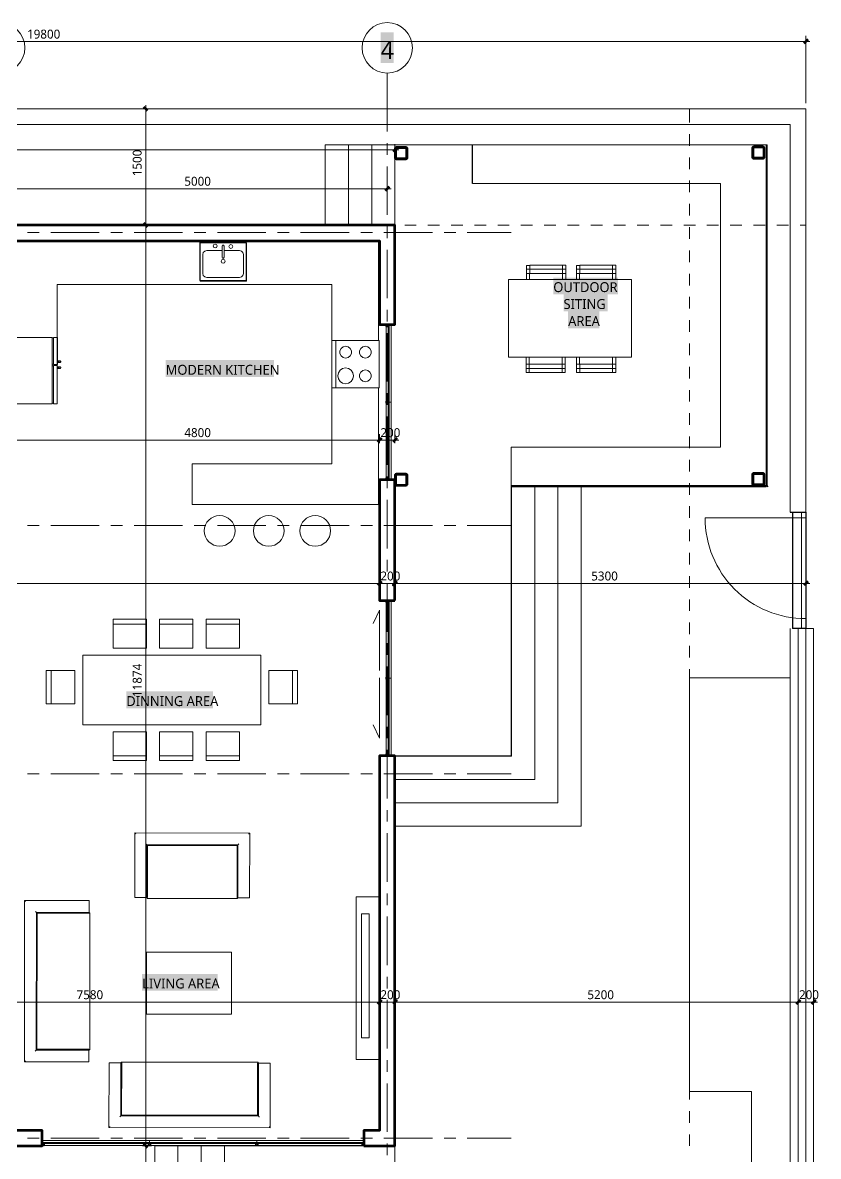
# Model space of a CAD drawing. Header units: millimetres. Extents: x 4711 to 63961, y 15357 to 39432.
# Drawn here: x 28407 to 38672, y 24811 to 39432 of the extents above; entities that cross this region are included whole.
import ezdxf

# ---------------------------------------------------------------- set-up
doc = ezdxf.new("R2010")
doc.units = ezdxf.units.MM
for name, color, linetype in [('A-KITCHEN', 115, 'Continuous'), ('A-OUTDOOR', 110, 'Continuous'), ('A-STAIR', 215, 'Continuous'), ('A-WALL', 240, 'Continuous'), ('DIM-Text', 176, 'Continuous'), ('Grid', 210, 'Continuous'), ('WINDOW-Doorr', 42, 'Continuous')]:
    doc.layers.add(name, color=color, linetype=linetype)
doc.styles.add('PDF Trebuchet MS', font='trebuc.ttf')

msp = doc.modelspace()

# ---------------------------------------------------------------- hatches: boundary and pattern name
at = {"transparency": 33554559}
h = msp.add_hatch(color=256, dxfattribs=at)
h.paths.add_polyline_path([(33352, 37673), (33363, 37677), (33367, 37688), (33367, 37810), (33363, 37821), (33352, 37825), (33230, 37825), (33219, 37821), (33215, 37810), (33215, 37688), (33219, 37677), (33230, 37673)], flags=0)
h.paths.add_polyline_path([(33352, 37680), (33230, 37680), (33225, 37683), (33222, 37688), (33222, 37810), (33225, 37815), (33230, 37818), (33352, 37818), (33357, 37815), (33360, 37810), (33360, 37688), (33357, 37683)], flags=0)
h = msp.add_hatch(color=256, dxfattribs=at)
h.paths.add_polyline_path([(37960, 37681), (37971, 37685), (37975, 37696), (37975, 37818), (37971, 37828), (37960, 37833), (37838, 37833), (37827, 37828), (37823, 37818), (37823, 37696), (37827, 37685), (37838, 37681)], flags=0)
h.paths.add_polyline_path([(37960, 37688), (37838, 37688), (37833, 37690), (37830, 37696), (37830, 37818), (37833, 37823), (37838, 37825), (37960, 37825), (37965, 37823), (37968, 37818), (37968, 37696), (37965, 37690)], flags=0)
h = msp.add_hatch(color=256, dxfattribs=at)
h.paths.add_polyline_path([(33352, 33461), (33363, 33465), (33367, 33476), (33367, 33598), (33363, 33609), (33352, 33613), (33230, 33613), (33219, 33609), (33215, 33598), (33215, 33476), (33219, 33465), (33230, 33461)], flags=0)
h.paths.add_polyline_path([(33352, 33468), (33230, 33468), (33225, 33471), (33222, 33476), (33222, 33598), (33225, 33603), (33230, 33606), (33352, 33606), (33357, 33603), (33360, 33598), (33360, 33476), (33357, 33471)], flags=0)
h = msp.add_hatch(color=256, dxfattribs=at)
h.paths.add_polyline_path([(37960, 33469), (37971, 33473), (37975, 33484), (37975, 33606), (37971, 33616), (37960, 33621), (37838, 33621), (37827, 33616), (37823, 33606), (37823, 33484), (37827, 33473), (37838, 33469), (37910, 33469)], flags=0)
h.paths.add_polyline_path([(37960, 33476), (37838, 33476), (37833, 33478), (37830, 33484), (37830, 33606), (37833, 33611), (37838, 33613), (37960, 33613), (37965, 33611), (37968, 33606), (37968, 33484), (37965, 33478)], flags=0)

# ---------------------------------------------------------------- linework, layer by layer
at = {"lineweight": 70}
for points in [[(38536, 39213), (38511, 39188), (38486, 39163)], [(30020, 38294), (29995, 38319), (29970, 38344)], [(33236, 37815), (33211, 37790), (33186, 37765)], [(33136, 37315), (33111, 37290), (33086, 37265)], [(30020, 36794), (29995, 36819), (29970, 36844)], [(33036, 34073), (33011, 34048), (32986, 34023)], [(33236, 34073), (33211, 34048), (33186, 34023)], [(33036, 32225), (33011, 32200), (32986, 32175)], [(38536, 32225), (38511, 32200), (38486, 32175)], [(33036, 26824), (33011, 26799), (32986, 26774)], [(33236, 26824), (33211, 26799), (33186, 26774)], [(38436, 26824), (38411, 26799), (38386, 26774)], [(38636, 26824), (38611, 26799), (38586, 26774)], [(30020, 24920), (29995, 24945), (29970, 24970)]]:
    msp.add_lwpolyline(points, dxfattribs=at)
at = {"lineweight": 9}
for points in [[(29955, 38319), (29995, 38319), (30070, 38319)], [(33215, 37804), (33223, 37812)], [(33228, 37817), (33236, 37825)], [(33360, 37758), (33367, 37765)], [(37953, 37825), (37961, 37833)], [(37968, 37779), (37975, 37786)], [(33275, 37673), (33282, 37680)], [(33336, 37673), (33343, 37680)], [(33360, 37697), (33367, 37704)], [(37823, 37695), (37830, 37702)], [(37870, 37681), (37877, 37688)], [(33111, 37251), (33111, 37290), (33111, 37365)], [(29955, 36819), (29995, 36819), (30070, 36819)], [(35373, 36204), (35373, 36199)], [(36018, 36253), (36018, 36227)], [(36018, 36220), (36018, 36209)], [(36018, 36204), (36018, 36199)], [(33011, 34009), (33011, 34048), (33011, 34123)], [(33211, 34009), (33211, 34048), (33211, 34123)], [(33099, 33537), (33099, 33562)], [(33124, 33562), (33099, 33562)], [(33124, 33562), (33124, 33537)], [(33215, 33590), (33222, 33597)], [(33215, 33529), (33222, 33536)], [(33231, 33606), (33238, 33613)], [(33292, 33606), (33299, 33613)], [(33360, 33483), (33367, 33490)], [(37826, 33614), (37829, 33617)], [(37968, 33565), (37975, 33572)], [(37968, 33504), (37975, 33511)], [(33338, 33461), (33345, 33468)], [(37871, 33469), (37879, 33476)], [(37932, 33469), (37940, 33476)], [(33011, 32160), (33011, 32200), (33011, 32275)], [(38511, 32160), (38511, 32200), (38511, 32275)], [(33011, 31075), (33011, 31855), (32931, 31684)], [(33011, 30984), (33011, 30204), (32931, 30375)], [(29856, 28982), (29855, 28147)], [(31337, 28980), (29856, 28982)], [(29869, 28969), (29866, 28972), (29863, 28975), (29861, 28977), (29859, 28979), (29857, 28981), (29856, 28981), (29856, 28982), (29856, 28982)], [(31324, 28967), (31327, 28970), (31330, 28973), (31332, 28975), (31334, 28977), (31335, 28979), (31336, 28980), (31337, 28980), (31337, 28980)], [(31336, 28146), (31337, 28980)], [(31173, 28817), (31175, 28819), (31184, 28828), (30008, 28829), (30008, 28830), (30007, 28831), (30005, 28833), (30002, 28836), (29999, 28839), (29996, 28842)], [(30019, 28818), (30017, 28821), (30008, 28829), (30008, 28147)], [(30018, 28147), (30019, 28818), (30019, 28819)], [(30019, 28818), (31173, 28817), (31174, 28817)], [(31173, 28817), (31173, 28146)], [(31321, 28146), (31336, 28146), (31336, 28146), (31335, 28146), (31335, 28146), (31333, 28146), (31331, 28146), (31329, 28146), (31326, 28146), (31323, 28146), (31196, 28146), (31193, 28146), (31190, 28146), (31187, 28146), (31185, 28146), (31184, 28146), (31183, 28146), (31184, 28828), (31185, 28828), (31186, 28830), (31188, 28832), (31191, 28834), (31194, 28837), (31197, 28840)], [(28431, 28109), (28429, 26029)], [(29266, 28108), (28431, 28109)], [(28444, 28096), (28441, 28099), (28438, 28102), (28436, 28105), (28434, 28107), (28432, 28108), (28432, 28109), (28431, 28109), (28431, 28109)], [(29266, 28094), (29266, 28108), (29266, 28108), (29266, 28108), (29266, 28107), (29266, 28106), (29266, 28104), (29266, 28101), (29266, 28098), (29266, 28096), (29266, 27969), (29266, 27965), (29266, 27962), (29266, 27960), (29266, 27958), (29266, 27956), (29266, 27956), (28584, 27957), (28583, 27957), (28582, 27958), (28580, 27960), (28577, 27963), (28574, 27966), (28571, 27969)], [(29266, 28093), (29266, 28092), (29266, 28090), (29266, 28088), (29266, 28084), (29266, 28081), (29266, 27954), (29266, 27952), (29266, 27951)], [(30013, 28147), (30013, 28138), (30013, 28137), (30013, 28138), (30013, 28147), (30015, 28147), (30013, 28147), (30018, 28147), (30018, 28147), (30016, 28147), (30008, 28147), (30007, 28147), (30006, 28147), (30004, 28147), (30001, 28147), (29998, 28147), (29995, 28147), (29868, 28147), (29865, 28147), (29862, 28147), (29860, 28147), (29858, 28147), (29856, 28147), (29855, 28147), (29855, 28147), (29855, 28147), (29869, 28147)], [(29870, 28147), (29871, 28147), (29873, 28147), (29876, 28147), (29879, 28147), (29882, 28147), (30009, 28147), (30011, 28147), (30013, 28147)], [(30013, 28137), (31178, 28136)], [(31183, 28146), (31175, 28146), (31173, 28146), (31173, 28146), (31178, 28146), (31176, 28146), (31178, 28146), (31178, 28137), (31178, 28136), (31178, 28137), (31178, 28146)], [(31321, 28146), (31320, 28146), (31318, 28146), (31315, 28146), (31312, 28146), (31309, 28146), (31182, 28146), (31180, 28146), (31178, 28146)], [(28594, 27946), (28592, 27948), (28584, 27957), (28582, 26181), (28581, 26180), (28580, 26179), (28578, 26177), (28575, 26174), (28572, 26171), (28569, 26168)], [(28592, 26192), (28594, 27946), (28594, 27946)], [(28594, 27946), (29266, 27945)], [(29266, 27956), (29266, 27947), (29266, 27945), (29266, 27945), (29266, 27950), (29266, 27949), (29266, 27950), (29274, 27950), (29275, 27950), (29274, 27950), (29266, 27950)], [(29273, 26186), (29275, 27950)], [(33011, 26760), (33011, 26799), (33011, 26874)], [(33211, 26760), (33211, 26799), (33211, 26874)], [(38411, 26760), (38411, 26799), (38411, 26874)], [(38611, 26760), (38611, 26799), (38611, 26874)], [(28592, 26192), (28590, 26190), (28582, 26181), (29263, 26180)], [(29263, 26191), (28592, 26192), (28592, 26191)], [(29264, 26186), (29272, 26186), (29273, 26186), (29272, 26186), (29263, 26186), (29263, 26187), (29263, 26186), (29263, 26191), (29263, 26191), (29263, 26189), (29263, 26180), (29263, 26180), (29263, 26178), (29263, 26176), (29263, 26174), (29263, 26171), (29263, 26167), (29263, 26040), (29263, 26038), (29263, 26035), (29263, 26032), (29263, 26030), (29263, 26029), (29263, 26028), (29263, 26028), (29263, 26028), (29263, 26042)], [(29263, 26043), (29263, 26044), (29263, 26046), (29263, 26048), (29263, 26052), (29263, 26055), (29263, 26182), (29263, 26184), (29263, 26186)], [(28442, 26041), (28439, 26039), (28436, 26036), (28434, 26033), (28432, 26031), (28430, 26030), (28429, 26029), (28429, 26029), (28429, 26029)], [(28429, 26029), (29263, 26028)], [(29537, 26016), (29538, 26016), (29540, 26016), (29542, 26016), (29545, 26016), (29549, 26016), (29676, 26016), (29678, 26016), (29680, 26016), (29681, 26016), (29680, 26016), (29680, 26024), (29680, 26026), (29680, 26025), (29680, 26016)], [(31444, 26024), (29680, 26026)], [(29522, 26016), (29521, 25182)], [(29536, 26016), (29522, 26016), (29522, 26016), (29522, 26016), (29523, 26016), (29524, 26016), (29526, 26016), (29529, 26016), (29532, 26016), (29534, 26016), (29661, 26016), (29665, 26016), (29668, 26016), (29670, 26016), (29672, 26016), (29674, 26016), (29674, 26016), (29683, 26016), (29685, 26016), (29685, 26016), (29680, 26016)], [(29684, 25344), (29684, 25344), (29682, 25342), (29673, 25334), (29674, 26016)], [(31438, 25342), (29684, 25344), (29685, 26016)], [(31439, 26014), (31438, 25342), (31439, 25342)], [(31438, 25342), (31440, 25340), (31449, 25332), (31450, 26014)], [(31444, 26014), (31444, 26023), (31444, 26024), (31444, 26022), (31444, 26014), (31443, 26014), (31444, 26014), (31439, 26014), (31439, 26014), (31441, 26014), (31450, 26014), (31450, 26014), (31452, 26014), (31454, 26014), (31456, 26014), (31459, 26014), (31463, 26014), (31590, 26014), (31592, 26014), (31595, 26014), (31598, 26014), (31600, 26014), (31601, 26014), (31602, 26014), (31602, 26014), (31602, 26014), (31588, 26014)], [(31587, 26014), (31586, 26014), (31584, 26014), (31581, 26014), (31578, 26014), (31575, 26014), (31448, 26014), (31446, 26014), (31444, 26014)], [(31601, 25179), (31602, 26014)], [(29661, 25321), (29664, 25324), (29667, 25327), (29670, 25330), (29672, 25332), (29673, 25333), (29673, 25334), (31449, 25332), (31450, 25331), (31451, 25330), (31453, 25328), (31455, 25325), (31458, 25322), (31462, 25319)], [(29533, 25194), (29531, 25191), (29528, 25189), (29525, 25186), (29523, 25184), (29522, 25183), (29521, 25182), (29521, 25182), (29521, 25182)], [(29521, 25182), (31601, 25179)], [(31589, 25192), (31591, 25189), (31594, 25186), (31597, 25184), (31599, 25182), (31600, 25180), (31601, 25179), (31601, 25179), (31601, 25179)], [(28661, 24977), (28686, 24977)], [(28686, 24952), (28661, 24952)], [(28686, 24952), (28686, 24977)], [(29955, 24945), (29995, 24945), (30070, 24945)], [(30032, 24977), (30032, 24952)], [(30032, 24977), (30057, 24977)], [(30057, 24952), (30032, 24952)], [(30057, 24952), (30057, 24977)]]:
    msp.add_lwpolyline(points, dxfattribs=at)
at = {"color": 94, "lineweight": 9, "true_color": 0x00a600}
for points in [[(37011, 38319), (37011, 38144)], [(37011, 37994), (37011, 37844)], [(37011, 37694), (37011, 37544)], [(37011, 37394), (37011, 37244)], [(37011, 37094), (37011, 36944)], [(28536, 36819), (28686, 36819)], [(28836, 36819), (28986, 36819)], [(29136, 36819), (29286, 36819)], [(29436, 36819), (29586, 36819)], [(29736, 36819), (29886, 36819)], [(30036, 36819), (30186, 36819)], [(30336, 36819), (30486, 36819)], [(30636, 36819), (30786, 36819)], [(30936, 36819), (31086, 36819)], [(31236, 36819), (31386, 36819)], [(31536, 36819), (31686, 36819)], [(31836, 36819), (31986, 36819)], [(32136, 36819), (32286, 36819)], [(32436, 36819), (32586, 36819)], [(32736, 36819), (32886, 36819)], [(33036, 36819), (33186, 36819)], [(33336, 36819), (33486, 36819)], [(33636, 36819), (33786, 36819)], [(33936, 36819), (34086, 36819)], [(34236, 36819), (34386, 36819)], [(34536, 36819), (34686, 36819)], [(34836, 36819), (34986, 36819)], [(35136, 36819), (35286, 36819)], [(35436, 36819), (35586, 36819)], [(35736, 36819), (35886, 36819)], [(36036, 36819), (36186, 36819)], [(36336, 36819), (36486, 36819)], [(36636, 36819), (36786, 36819)], [(36936, 36819), (37086, 36819)], [(37011, 36794), (37011, 36644)], [(37236, 36819), (37386, 36819)], [(37536, 36819), (37686, 36819)], [(37836, 36819), (37986, 36819)], [(38136, 36819), (38286, 36819)], [(38436, 36819), (38511, 36819)], [(37011, 36494), (37011, 36344)], [(37011, 36194), (37011, 36044)], [(37011, 35894), (37011, 35744)], [(37011, 35594), (37011, 35444)], [(37011, 35294), (37011, 35144)], [(37011, 34994), (37011, 34844)], [(37011, 34694), (37011, 34544)], [(37011, 34394), (37011, 34244)], [(37011, 34094), (37011, 33944)], [(37011, 33794), (37011, 33644)], [(37011, 33494), (37011, 33344)], [(37011, 33194), (37011, 33044)], [(37011, 32894), (37011, 32744)], [(37011, 32594), (37011, 32444)], [(37011, 32294), (37011, 32144)], [(37011, 31994), (37011, 31844)], [(37011, 31694), (37011, 31544)], [(37011, 31394), (37011, 31244)], [(37011, 31094), (37011, 30944)], [(37011, 30794), (37011, 30644)], [(37011, 30494), (37011, 30344)], [(37011, 30194), (37011, 30044)], [(37011, 29894), (37011, 29744)], [(37011, 29594), (37011, 29444)], [(37011, 29294), (37011, 29144)], [(37011, 28994), (37011, 28844)], [(37011, 28694), (37011, 28544)], [(37011, 28394), (37011, 28244)], [(37011, 28094), (37011, 27944)], [(37011, 27794), (37011, 27644)], [(37011, 27494), (37011, 27344)], [(37011, 27194), (37011, 27044)], [(37011, 26894), (37011, 26744)], [(37011, 26594), (37011, 26444)], [(37011, 26294), (37011, 26144)], [(37011, 25994), (37011, 25844)], [(37011, 25694), (37011, 25544)], [(37011, 25394), (37011, 25244)], [(37011, 25094), (37011, 24944)]]:
    msp.add_lwpolyline(points, dxfattribs=at)
at = {"lineweight": 50}
for points in [[(33352, 37825), (33230, 37825), (33219, 37821), (33215, 37810), (33215, 37688), (33219, 37677), (33230, 37673), (33352, 37673), (33363, 37677), (33367, 37688), (33367, 37810), (33363, 37821)], [(33352, 37818), (33357, 37815), (33360, 37810), (33360, 37688), (33357, 37683), (33352, 37680), (33230, 37680), (33225, 37683), (33222, 37688), (33222, 37810), (33225, 37815), (33230, 37818)], [(37960, 37833), (37838, 37833), (37827, 37828), (37823, 37818), (37823, 37696), (37827, 37685), (37838, 37681), (37960, 37681), (37971, 37685), (37975, 37696), (37975, 37818), (37971, 37828)], [(37960, 37825), (37965, 37823), (37968, 37818), (37968, 37696), (37965, 37690), (37960, 37688), (37838, 37688), (37833, 37690), (37830, 37696), (37830, 37818), (37833, 37823), (37838, 37825)], [(33352, 33613), (33230, 33613), (33219, 33609), (33215, 33598), (33215, 33476), (33219, 33465), (33230, 33461), (33352, 33461), (33363, 33465), (33367, 33476), (33367, 33598), (33363, 33609)], [(33352, 33606), (33357, 33603), (33360, 33598), (33360, 33476), (33357, 33471), (33352, 33468), (33230, 33468), (33225, 33471), (33222, 33476), (33222, 33598), (33225, 33603), (33230, 33606)], [(37960, 33621), (37838, 33621), (37827, 33616), (37823, 33606), (37823, 33484), (37827, 33473), (37838, 33469), (37960, 33469), (37971, 33473), (37975, 33484), (37975, 33606), (37971, 33616)], [(37960, 33613), (37965, 33611), (37968, 33606), (37968, 33484), (37965, 33478), (37960, 33476), (37838, 33476), (37833, 33478), (37830, 33484), (37830, 33606), (37833, 33611), (37838, 33613)]]:
    msp.add_lwpolyline(points, close=True, dxfattribs=at)
at = {"lineweight": 18}
for points in [[(34211, 37857), (38011, 37857), (38011, 33457), (38011, 37857)], [(38454, 33119), (38340, 33119), (38311, 33119), (38511, 33119)]]:
    msp.add_lwpolyline(points, close=True, dxfattribs=at)
at = {"lineweight": 35}
for points in [[(33124, 33537), (33124, 33562), (33099, 33562), (33099, 33537)], [(33124, 31953), (33124, 31978), (33099, 31978), (33099, 31953)], [(33124, 30965), (33124, 30990), (33099, 30990), (33099, 30965)]]:
    msp.add_lwpolyline(points, close=True, dxfattribs=at)
at = {"lineweight": 70}
msp.add_lwpolyline([(33236, 32225), (33211, 32200), (33186, 32175), (33211, 32200)], close=True, dxfattribs=at)
at = {"lineweight": 9}
for points in [[(33211, 32160), (33211, 32200), (33211, 32275), (33211, 32200)], [(30003, 31366), (29573, 31366), (29573, 31737), (30003, 31737)], [(30003, 31673), (29573, 31673), (29573, 31737), (30003, 31737)], [(30603, 31366), (30173, 31366), (30173, 31737), (30603, 31737)], [(30603, 31673), (30173, 31673), (30173, 31737), (30603, 31737)], [(31203, 31366), (30773, 31366), (30773, 31737), (31203, 31737)], [(31203, 31673), (30773, 31673), (30773, 31737), (31203, 31737)], [(31482, 30375), (29182, 30375), (29182, 31275), (31482, 31275)], [(29082, 30645), (29082, 31075), (28711, 31075), (28711, 30645)], [(28775, 30645), (28775, 31075), (28711, 31075), (28711, 30645)], [(31582, 30645), (31582, 31075), (31953, 31075), (31953, 30645)], [(31889, 30645), (31889, 31075), (31953, 31075), (31953, 30645)], [(30003, 30285), (29573, 30285), (29573, 29914), (30003, 29914)], [(30603, 30285), (30173, 30285), (30173, 29914), (30603, 29914)], [(31203, 30285), (30773, 30285), (30773, 29914), (31203, 29914)], [(30003, 29978), (29573, 29978), (29573, 29914), (30003, 29914)], [(30603, 29978), (30173, 29978), (30173, 29914), (30603, 29914)], [(31203, 29978), (30773, 29978), (30773, 29914), (31203, 29914)], [(32711, 26058), (33011, 26058), (33011, 28158), (32711, 28158)], [(32878, 26339), (32778, 26339), (32778, 27939), (32878, 27939)], [(31103, 26644), (30003, 26644), (30003, 27444), (31103, 27444)]]:
    msp.add_lwpolyline(points, close=True, dxfattribs=at)
at = {"lineweight": 18}
msp.add_lwpolyline([(38311, 30984), (37011, 30984), (37011, 25645), (37811, 25645), (37811, 18519), (37811, 18319)], dxfattribs=at)
at = {"lineweight": 9, "transparency": 33554559}
for points in [[(33027, 39305), (33192, 39305), (33027, 38911), (33192, 38911)], [(35253, 36145), (36090, 36145), (35253, 35927), (36090, 35927)], [(35385, 35927), (35954, 35927), (35385, 35709), (35954, 35709)], [(35445, 35709), (35845, 35709), (35445, 35490), (35845, 35490)], [(30252, 35079), (31648, 35079), (30252, 34860), (31648, 34860)], [(29744, 30806), (30862, 30806), (29744, 30587), (30862, 30587)], [(29949, 27164), (30925, 27164), (29949, 26946), (30925, 26946)]]:
    msp.add_solid(points, dxfattribs=at)
at = {"layer": 'A-KITCHEN', "lineweight": 70}
msp.add_lwpolyline([(27911, 36619), (28011, 36619), (28011, 32945), (28211, 32945), (28211, 36619), (33011, 36619), (33011, 35537), (33211, 35537), (33211, 36819), (33011, 36819), (27799, 36819), (27799, 36666)], dxfattribs=at)
at = {"layer": 'A-KITCHEN', "lineweight": 18}
for points in [[(32996, 36619), (32396, 36619), (28211, 36619), (28211, 35372)], [(32996, 35334), (32996, 36619), (32996, 35334), (32396, 35334)], [(32996, 34724), (32396, 34724)]]:
    msp.add_lwpolyline(points, dxfattribs=at)
at = {"layer": 'A-KITCHEN', "lineweight": 9}
for points in [[(31293, 36107), (30693, 36107), (30693, 36607), (31293, 36607)], [(30866, 36552), (30873, 36570), (30891, 36577), (30909, 36570), (30917, 36552), (30909, 36534), (30891, 36526), (30873, 36534)], [(31006, 36407), (30999, 36396), (30987, 36396), (30980, 36407), (30980, 36550), (30987, 36561), (30999, 36561), (31006, 36550)], [(31069, 36546), (31077, 36564), (31095, 36572), (31112, 36564), (31120, 36546), (31112, 36528), (31095, 36521), (31077, 36528)], [(30968, 36354), (30975, 36372), (30993, 36380), (31011, 36372), (31018, 36354), (31011, 36336), (30993, 36329), (30975, 36336)], [(28787, 34517), (28790, 34517), (28787, 34517), (28211, 34517), (28211, 35372), (28787, 35372)], [(28805, 35029), (28787, 35029), (28787, 35366), (28805, 35366), (28787, 35366), (28787, 35029)], [(28853, 35023), (28856, 35023), (28856, 35051), (28856, 35023), (28853, 35023), (28805, 35023), (28805, 35372), (28853, 35372), (28856, 35372), (28853, 35372)], [(28805, 35372), (28805, 35023), (28853, 35023), (28853, 35372)], [(28856, 35068), (28856, 35372)], [(28858, 35072), (28856, 35072), (28858, 35072), (28858, 35330), (28856, 35330), (28858, 35330)], [(33006, 35334), (32396, 35334), (32396, 34724), (33006, 34724)], [(32574, 35258), (32541, 35250), (32515, 35229), (32500, 35199), (32500, 35165), (32515, 35134), (32541, 35113), (32574, 35105), (32607, 35113), (32634, 35134), (32649, 35165), (32649, 35199), (32634, 35229), (32607, 35250)], [(32829, 35258), (32796, 35250), (32769, 35229), (32754, 35199), (32754, 35165), (32769, 35134), (32796, 35113), (32829, 35105), (32862, 35113), (32888, 35134), (32903, 35165), (32903, 35199), (32888, 35229), (32862, 35250)], [(28853, 34517), (28805, 34517), (28805, 35011), (28853, 35011)], [(28805, 35011), (28805, 34517), (28853, 34517), (28853, 35011)], [(32574, 34978), (32535, 34970), (32502, 34948), (32480, 34915), (32473, 34876), (32480, 34837), (32502, 34805), (32535, 34782), (32574, 34775), (32613, 34782), (32646, 34805), (32668, 34837), (32676, 34876), (32668, 34915), (32646, 34948), (32613, 34970)], [(32829, 34953), (32796, 34945), (32769, 34924), (32754, 34893), (32754, 34859), (32769, 34829), (32796, 34808), (32829, 34800), (32862, 34808), (32888, 34829), (32903, 34859), (32903, 34893), (32888, 34924), (32862, 34945)], [(28854, 34683), (28854, 34685)], [(28854, 34683), (28854, 34685)], [(28854, 34684), (28854, 34684), (28854, 34684), (28854, 34684)], [(28854, 34684), (28854, 34684)], [(28854, 34664), (28854, 34664), (28854, 34663), (28854, 34663), (28854, 34662), (28854, 34662), (28854, 34661), (28854, 34661), (28854, 34661), (28854, 34660), (28854, 34660), (28854, 34660), (28854, 34662), (28854, 34660), (28854, 34662), (28854, 34663), (28854, 34665), (28854, 34663), (28854, 34662), (28854, 34662), (28854, 34661), (28854, 34661), (28854, 34661), (28854, 34660), (28854, 34662), (28854, 34662), (28854, 34662), (28854, 34663), (28854, 34663), (28854, 34664), (28854, 34664), (28854, 34665)], [(28854, 34664), (28854, 34665)], [(28854, 34658), (28854, 34649)], [(28790, 34517), (28790, 34523)], [(28854, 34645), (28854, 34634), (28854, 34633), (28854, 34634), (28854, 34633), (28854, 34634), (28854, 34645), (28854, 34647), (28854, 34645), (28854, 34647)], [(28854, 34628), (28854, 34630)], [(28854, 34630), (28854, 34628), (28854, 34618), (28854, 34616), (28854, 34617), (28854, 34616), (28854, 34618), (28854, 34628)], [(28854, 34602), (28854, 34603)], [(28854, 34603), (28854, 34602), (28854, 34595), (28854, 34602)], [(28854, 34592), (28854, 34594)], [(28854, 34592), (28854, 34594)], [(28854, 34581), (28854, 34581), (28854, 34582), (28854, 34582), (28854, 34583), (28854, 34584), (28854, 34580), (28854, 34582), (28854, 34585), (28854, 34589), (28854, 34585), (28854, 34582), (28854, 34581), (28854, 34581)], [(28854, 34584), (28854, 34585), (28854, 34584), (28854, 34583), (28854, 34583), (28854, 34583), (28854, 34583), (28854, 34583), (28854, 34582), (28854, 34581), (28854, 34581), (28854, 34581), (28854, 34581), (28854, 34582), (28854, 34582), (28854, 34583)], [(28854, 34584), (28854, 34585)], [(28854, 34580), (28854, 34584), (28854, 34582), (28854, 34585), (28854, 34582)]]:
    msp.add_lwpolyline(points, close=True, dxfattribs=at)
at = {"layer": 'A-KITCHEN', "lineweight": 18}
for points in [[(31296, 36099), (31296, 36593), (30696, 36593), (30696, 36099)], [(31296, 36099), (30696, 36099), (30696, 36593), (31296, 36593)], [(32396, 36054), (32396, 35334), (32396, 36054), (28851, 36054), (28851, 35372), (28851, 36054)], [(28851, 35023), (28851, 35011)], [(32996, 34724), (32996, 33219), (32396, 33219), (30596, 33219), (30596, 33743), (32396, 33743), (32396, 34724), (32396, 33743), (30596, 33743), (30596, 33219), (32396, 33219), (32996, 33219)]]:
    msp.add_lwpolyline(points, close=True, dxfattribs=at)
at = {"layer": 'A-KITCHEN', "lineweight": 9}
for points in [[(31006, 36492), (31204, 36492), (31229, 36486), (31248, 36467), (31255, 36442), (31255, 36196), (31248, 36170), (31229, 36152), (31204, 36145), (30782, 36145), (30756, 36152), (30738, 36170), (30731, 36196), (30731, 36442), (30738, 36467), (30756, 36486), (30782, 36492), (30980, 36492)], [(28787, 35372), (28787, 34517), (28787, 35372), (28211, 35372), (28211, 34517), (28787, 34517), (28787, 34523), (28805, 34523), (28787, 34523), (28787, 35005), (28805, 35005), (28787, 35005), (28787, 34523), (28787, 34517)], [(32447, 34724), (32447, 35334)], [(28854, 34669), (28854, 34669), (28854, 34669), (28854, 34669), (28854, 34669), (28854, 34669), (28854, 34669), (28854, 34669), (28854, 34669), (28854, 34668), (28854, 34668), (28854, 34669), (28854, 34668), (28854, 34668), (28854, 34669), (28854, 34668), (28854, 34669), (28854, 34683), (28854, 34684), (28854, 34684), (28854, 34684), (28854, 34684), (28854, 34684), (28854, 34683), (28854, 34685), (28854, 34684), (28854, 34685), (28854, 34684), (28854, 34685), (28854, 34684), (28854, 34684), (28854, 34684), (28854, 34684), (28854, 34684), (28854, 34685), (28854, 34683), (28854, 34684), (28854, 34683), (28854, 34669), (28854, 34668), (28854, 34668), (28854, 34669), (28854, 34668), (28854, 34668), (28854, 34669), (28854, 34669), (28854, 34669), (28854, 34669)], [(28854, 34610), (28854, 34610), (28854, 34614), (28854, 34610), (28854, 34603), (28854, 34602), (28854, 34603), (28854, 34609)], [(28854, 34584), (28854, 34583), (28854, 34583), (28854, 34583), (28854, 34584), (28854, 34585)]]:
    msp.add_lwpolyline(points, dxfattribs=at)
at = {"layer": 'A-KITCHEN', "color": 251, "lineweight": 9, "true_color": 0x535353}
for points in [[(28853, 35069), (28881, 35069)], [(28880, 35067), (28853, 35067)], [(28853, 35064), (28878, 35064)], [(28853, 35060), (28877, 35060)], [(28853, 35055), (28878, 35055)], [(28853, 35052), (28880, 35052)], [(28881, 35050), (28853, 35050)], [(28853, 34991), (28881, 34991)], [(28880, 34989), (28853, 34989)], [(28853, 34986), (28878, 34986)], [(28853, 34982), (28877, 34982)], [(28853, 34977), (28878, 34977)], [(28853, 34974), (28880, 34974)], [(28881, 34972), (28853, 34972)], [(28897, 35051), (28892, 35048), (28897, 35051), (28900, 35056), (28900, 35063), (28897, 35068), (28892, 35071), (28886, 35071), (28880, 35068), (28877, 35063), (28877, 35056), (28877, 35063), (28880, 35068), (28886, 35071), (28892, 35071), (28897, 35068), (28900, 35063), (28900, 35056)], [(28877, 35056), (28880, 35051), (28886, 35048), (28892, 35048), (28886, 35048), (28880, 35051)], [(28886, 34970), (28892, 34970), (28886, 34970), (28880, 34973), (28877, 34978), (28877, 34985), (28880, 34990), (28886, 34993), (28892, 34993), (28897, 34990), (28900, 34985), (28900, 34978), (28897, 34973), (28900, 34978), (28900, 34985), (28897, 34990), (28892, 34993), (28886, 34993), (28880, 34990), (28877, 34985), (28877, 34978), (28880, 34973)], [(28892, 34970), (28897, 34973)]]:
    msp.add_lwpolyline(points, close=True, dxfattribs=at)
at = {"layer": 'A-KITCHEN', "lineweight": 9}
for centre in [(30949, 32877), (31582, 32877), (32182, 32877)]:
    msp.add_circle(centre, 198, dxfattribs=at)
at = {"layer": 'A-OUTDOOR'}
for p, q in [((34211, 37357), (34211, 37857)), ((38011, 33457), (34711, 33457)), ((38002, 33467), (38021, 33446))]:
    msp.add_line(p, q, dxfattribs=at)
at = {"layer": 'A-OUTDOOR', "lineweight": 9}
for points in [[(32911, 36819), (32911, 37857), (33211, 37857), (37999, 37857), (37999, 33445)], [(34211, 37357), (37411, 37357), (37411, 33957), (34711, 33957), (34711, 33445)], [(34949, 36227), (34949, 36253), (34949, 36303), (35373, 36303), (35373, 36253), (35413, 36253), (35413, 36303), (35373, 36303), (35373, 36253), (35373, 36226), (35373, 36208), (35373, 36198), (35373, 36197), (35373, 36198), (35373, 36119), (35373, 36198), (35373, 36197), (35373, 36198), (34949, 36198), (34949, 36197), (34949, 36198), (34949, 36197), (34949, 36198), (34949, 36208), (34949, 36226), (34949, 36253), (34908, 36253)], [(34908, 36302), (34949, 36302), (34949, 36253), (35373, 36253), (35373, 36226), (35373, 36208), (35373, 36198), (35373, 36197), (35373, 36198)], [(34908, 36223), (34908, 36198), (34908, 36197), (34908, 36198), (34908, 36208), (34908, 36226), (34908, 36253), (34908, 36302), (34908, 36275), (34908, 36257), (34908, 36247), (34908, 36246), (34908, 36247), (34908, 36273), (34908, 36223)], [(35594, 36227), (35594, 36253), (35594, 36303), (36018, 36303), (36018, 36253), (36058, 36253), (36058, 36303), (36018, 36303), (36018, 36253), (36018, 36226), (36018, 36208), (36018, 36198), (36018, 36197), (36018, 36198), (36018, 36119), (36018, 36198), (36018, 36197), (36018, 36198), (35594, 36198), (35594, 36197), (35594, 36198), (35594, 36197), (35594, 36198), (35594, 36208), (35594, 36226), (35594, 36253), (35553, 36253)], [(35553, 36302), (35594, 36302), (35594, 36253), (36018, 36253), (36018, 36226), (36018, 36208), (36018, 36198), (36018, 36197), (36018, 36198)], [(35553, 36223), (35553, 36198), (35553, 36197), (35553, 36198), (35553, 36208), (35553, 36226), (35553, 36253), (35553, 36302), (35553, 36275), (35553, 36257), (35553, 36247), (35553, 36246), (35553, 36247), (35553, 36273), (35553, 36223)], [(34908, 36197), (34949, 36197), (35373, 36197), (35413, 36197), (35373, 36197)], [(34948, 36198), (34948, 36119)], [(34949, 36209), (34949, 36220)], [(34949, 36199), (34949, 36204)], [(35373, 36253), (35373, 36227)], [(35373, 36220), (35373, 36209)], [(35553, 36197), (35594, 36197), (36018, 36197), (36058, 36197), (36018, 36197)], [(35593, 36198), (35593, 36119)], [(35594, 36209), (35594, 36220)], [(35594, 36199), (35594, 36204)], [(34943, 35119), (34943, 35026)], [(34944, 35026), (34944, 35027), (34944, 35027), (35368, 35027), (35368, 35027), (35368, 35026), (35368, 35119), (35368, 35026)], [(35593, 35119), (35593, 35026)], [(35594, 35026), (35594, 35027), (35594, 35027), (36018, 35027), (36018, 35027), (36018, 35026), (36018, 35119), (36018, 35026)], [(35368, 35027), (35408, 35027), (35368, 35027), (34944, 35027), (34903, 35027)], [(34903, 34971), (34944, 34971), (34944, 34922), (34903, 34922)], [(35368, 34998), (35368, 34997), (35368, 34971), (35368, 34921), (35408, 34921), (35408, 34971), (35368, 34971), (34944, 34971), (34944, 34999), (34944, 35017), (34944, 35026), (34944, 35027), (34944, 35026)], [(34944, 34998), (34944, 34997), (34944, 34971), (34944, 34921), (35368, 34921), (35408, 34921), (35408, 34949), (35408, 34967), (35408, 34976), (35408, 34977), (35408, 34976), (35408, 34951), (35408, 35001), (35408, 35026), (35408, 35027), (35408, 35026), (35408, 35017), (35408, 34999), (35408, 34971), (35368, 34971), (35368, 34921), (35368, 34971), (35368, 34999), (35368, 35017), (35368, 35026), (35368, 35027), (35368, 35026), (35368, 35027), (35368, 35026), (35368, 35017), (35368, 34999), (35368, 34971)], [(34944, 35020), (34944, 35025)], [(34944, 35004), (34944, 35016)], [(35368, 35025), (35368, 35020)], [(35368, 35016), (35368, 35004)], [(36018, 35027), (36058, 35027), (36018, 35027), (35594, 35027), (35553, 35027)], [(35553, 34971), (35594, 34971), (35594, 34922), (35553, 34922)], [(36018, 34998), (36018, 34997), (36018, 34971), (36018, 34921), (36058, 34921), (36058, 34971), (36018, 34971), (35594, 34971), (35594, 34999), (35594, 35017), (35594, 35026), (35594, 35027), (35594, 35026)], [(35594, 34998), (35594, 34997), (35594, 34971), (35594, 34921), (36018, 34921), (36058, 34921), (36058, 34949), (36058, 34967), (36058, 34976), (36058, 34977), (36058, 34976), (36058, 34951), (36058, 35001), (36058, 35026), (36058, 35027), (36058, 35026), (36058, 35017), (36058, 34999), (36058, 34971), (36018, 34971), (36018, 34921), (36018, 34971), (36018, 34999), (36018, 35017), (36018, 35026), (36018, 35027), (36018, 35026), (36018, 35027), (36018, 35026), (36018, 35017), (36018, 34999), (36018, 34971)], [(35594, 35020), (35594, 35025)], [(35594, 35004), (35594, 35016)], [(36018, 35025), (36018, 35020)], [(36018, 35016), (36018, 35004)], [(38311, 30984), (37011, 30984), (37011, 25645), (37811, 25645), (37811, 18485)]]:
    msp.add_lwpolyline(points, dxfattribs=at)
for points in [[(35413, 36253), (35413, 36303), (35413, 36276), (35413, 36258), (35413, 36248), (35413, 36247), (35413, 36248), (35413, 36273), (35413, 36223), (35413, 36273), (35413, 36248), (35413, 36247), (35413, 36248), (35413, 36258), (35413, 36276), (35413, 36303), (35373, 36303), (35373, 36253), (35413, 36253), (35413, 36226), (35413, 36208), (35413, 36198), (35413, 36197), (35413, 36198), (35413, 36223), (35413, 36198), (35413, 36197), (35413, 36198), (35413, 36208), (35413, 36226)], [(36058, 36253), (36058, 36303), (36058, 36276), (36058, 36258), (36058, 36248), (36058, 36247), (36058, 36248), (36058, 36273), (36058, 36223), (36058, 36273), (36058, 36248), (36058, 36247), (36058, 36248), (36058, 36258), (36058, 36276), (36058, 36303), (36018, 36303), (36018, 36253), (36058, 36253), (36058, 36226), (36058, 36208), (36058, 36198), (36058, 36197), (36058, 36198), (36058, 36223), (36058, 36198), (36058, 36197), (36058, 36198), (36058, 36208), (36058, 36226)], [(36261, 35119), (36261, 35619), (36261, 36119), (34675, 36119), (34675, 35119)], [(36261, 35119), (34675, 35119), (34675, 36119), (36261, 36119), (36261, 35619)], [(34908, 36119), (34908, 36202), (34908, 36205)], [(35413, 36119), (35413, 36205), (35413, 36202)], [(35553, 36119), (35553, 36202), (35553, 36205)], [(36058, 36119), (36058, 36205), (36058, 36202)], [(34903, 35119), (34903, 35020), (34903, 35022)], [(35408, 35119), (35408, 35022), (35408, 35020)], [(35553, 35119), (35553, 35020), (35553, 35022)], [(36058, 35119), (36058, 35022), (36058, 35020)], [(34903, 35001), (34903, 34952), (34903, 34977), (34903, 34978), (34903, 34977), (34903, 34968), (34903, 34949), (34903, 34922), (34903, 34971), (34903, 34999), (34903, 35017), (34903, 35026), (34903, 35027), (34903, 35026)], [(35408, 35001), (35408, 35026), (35408, 35027), (35408, 35026), (35408, 35017), (35408, 34999), (35408, 34971), (35408, 34921), (35408, 34949), (35408, 34967), (35408, 34976), (35408, 34977), (35408, 34976), (35408, 34951)], [(35553, 35001), (35553, 34952), (35553, 34977), (35553, 34978), (35553, 34977), (35553, 34968), (35553, 34949), (35553, 34922), (35553, 34971), (35553, 34999), (35553, 35017), (35553, 35026), (35553, 35027), (35553, 35026)], [(36058, 35001), (36058, 35026), (36058, 35027), (36058, 35026), (36058, 35017), (36058, 34999), (36058, 34971), (36058, 34921), (36058, 34949), (36058, 34967), (36058, 34976), (36058, 34977), (36058, 34976), (36058, 34951)]]:
    msp.add_lwpolyline(points, close=True, dxfattribs=at)
at = {"layer": 'A-STAIR', "lineweight": 9}
for points in [[(32611, 37857), (32311, 37857), (32311, 36819)], [(32911, 37857), (32611, 37857), (32611, 36819)], [(33211, 36894), (33211, 37790), (33211, 37865)], [(33211, 24945), (33211, 24445), (31011, 24445), (31011, 24945)]]:
    msp.add_lwpolyline(points, dxfattribs=at)
at = {"layer": 'A-STAIR', "lineweight": 18}
for points in [[(33211, 29070), (35613, 29070), (35613, 33445), (35313, 33445), (35313, 29370), (35313, 33445), (35013, 33445), (35013, 29670), (35013, 33445), (34713, 33445), (34713, 29970), (33211, 29970), (33211, 29670), (35013, 29670), (33211, 29670), (33211, 29370), (35313, 29370), (33211, 29370)], [(24531, 24945), (24531, 22645), (31011, 22645), (31011, 24945), (30711, 24945), (30711, 22945), (24831, 22945), (30711, 22945), (30711, 24945), (30411, 24945), (30411, 23245), (25131, 23245), (30411, 23245), (30411, 24945), (30111, 24945), (30111, 23545), (25431, 23545), (25431, 24945), (25131, 24945), (25131, 23245), (25131, 24945), (24831, 24945), (24831, 22945), (24831, 24945)]]:
    msp.add_lwpolyline(points, close=True, dxfattribs=at)
at = {"layer": 'A-WALL', "lineweight": 9}
for points in [[(34396, 18319), (38356, 18319), (18711, 18319), (18711, 38319), (38511, 38319), (38511, 33119)], [(38511, 18485), (38511, 18319), (38511, 31545), (38511, 33045)], [(20161, 32200), (33011, 32200), (33261, 32200)]]:
    msp.add_lwpolyline(points, dxfattribs=at)
at = {"layer": 'A-WALL', "lineweight": 18}
for points in [[(38311, 38119), (18911, 38119)], [(38311, 30984), (38311, 18559), (38311, 31619)], [(38611, 18519), (38611, 19619), (38611, 30828), (38611, 31619), (38611, 18419)]]:
    msp.add_lwpolyline(points, close=True, dxfattribs=at)
for points in [[(38311, 37449), (38311, 33119), (38311, 38119)], [(37999, 33457), (38011, 33457), (37999, 33457), (37999, 33445), (34711, 33445), (34711, 29978), (33211, 29978), (33211, 24945), (30111, 24945), (30111, 23545), (25431, 23545), (25431, 24945), (20211, 24945), (20211, 36819), (33211, 36819), (33211, 37857), (37999, 37857)], [(34211, 37357), (37411, 37357), (37411, 33957), (34711, 33957), (34711, 33457)], [(37811, 18419), (37811, 18219), (37811, 18419), (38411, 18419), (38411, 31619), (38611, 31619), (38454, 31619)]]:
    msp.add_lwpolyline(points, dxfattribs=at)
at = {"layer": 'A-WALL', "lineweight": 70}
msp.add_lwpolyline([(20331, 30545), (20211, 30545), (20211, 24945), (20411, 24945), (21311, 24945), (21311, 25145), (20411, 25145), (20411, 28145), (25231, 28145), (25231, 25145), (23711, 25145), (23711, 24945), (28661, 24945), (28661, 25145), (25431, 25145), (25431, 29914), (25231, 29914), (25231, 28345), (23731, 28345), (23731, 36619), (25212, 36619), (25212, 32945), (25412, 32945), (25412, 36619)], dxfattribs=at)
for points in [[(33211, 31978), (33211, 33537), (33011, 33537), (33011, 31978)], [(32811, 24945), (33211, 24945), (33211, 25145), (33211, 29978), (33011, 29978), (33011, 25145), (32811, 25145)]]:
    msp.add_lwpolyline(points, close=True, dxfattribs=at)
at = {"layer": 'DIM-Text', "lineweight": 9}
for points in [[(18661, 39188), (38561, 39188)], [(38511, 38394), (38511, 39188), (38511, 39263)], [(29995, 38369), (29995, 36819), (29995, 24945), (29995, 18198)], [(20161, 37790), (33261, 37790)], [(20281, 37290), (25331, 37290), (28111, 37290), (33161, 37290)], [(20161, 34048), (20411, 34048), (23531, 34048), (23731, 34048), (25212, 34048), (25412, 34048), (28011, 34048), (28211, 34048), (33011, 34048), (33261, 34048)], [(33161, 32200), (38561, 32200)], [(20161, 26799), (20411, 26799), (25231, 26799), (25431, 26799), (33011, 26799), (33211, 26799), (38411, 26799), (38661, 26799)]]:
    msp.add_lwpolyline(points, dxfattribs=at)
at = {"layer": 'Grid', "lineweight": 9}
for points in [[(33111, 38782), (33111, 38027)], [(33111, 37877), (33111, 37727)], [(33111, 37577), (33111, 36952)], [(28619, 36725), (28469, 36725)], [(29394, 36725), (28769, 36725)], [(29694, 36725), (29544, 36725)], [(30469, 36725), (29844, 36725)], [(30769, 36725), (30619, 36725)], [(31544, 36725), (30919, 36725)], [(31844, 36725), (31694, 36725)], [(32619, 36725), (31994, 36725)], [(32919, 36725), (32769, 36725)], [(33694, 36725), (33069, 36725)], [(33111, 36802), (33111, 36652)], [(33994, 36725), (33844, 36725)], [(34709, 36725), (34144, 36725)], [(33111, 36502), (33111, 35877)], [(33111, 35727), (33111, 35577)], [(33111, 35427), (33111, 34802)], [(33111, 34652), (33111, 34502)], [(33111, 34352), (33111, 33727)], [(33111, 33577), (33111, 33427)], [(33111, 33277), (33111, 32652)], [(28619, 32945), (28469, 32945)], [(29394, 32945), (28769, 32945)], [(29694, 32945), (29544, 32945)], [(30469, 32945), (29844, 32945)], [(30769, 32945), (30619, 32945)], [(31544, 32945), (30919, 32945)], [(31844, 32945), (31694, 32945)], [(32619, 32945), (31994, 32945)], [(32919, 32945), (32769, 32945)], [(33694, 32945), (33069, 32945)], [(33994, 32945), (33844, 32945)], [(34709, 32945), (34144, 32945)], [(33111, 32502), (33111, 32352)], [(33111, 32202), (33111, 31577)], [(33111, 31427), (33111, 31277)], [(33111, 31127), (33111, 30502)], [(33111, 30352), (33111, 30202)], [(33111, 30052), (33111, 29427)], [(28619, 29745), (28469, 29745)], [(29394, 29745), (28769, 29745)], [(29694, 29745), (29544, 29745)], [(30469, 29745), (29844, 29745)], [(30769, 29745), (30619, 29745)], [(31544, 29745), (30919, 29745)], [(31844, 29745), (31694, 29745)], [(32619, 29745), (31994, 29745)], [(32919, 29745), (32769, 29745)], [(33694, 29745), (33069, 29745)], [(33994, 29745), (33844, 29745)], [(34709, 29745), (34144, 29745)], [(33111, 29277), (33111, 29127)], [(33111, 28977), (33111, 28352)], [(33111, 28202), (33111, 28052)], [(33111, 27902), (33111, 27277)], [(33111, 27127), (33111, 26977)], [(33111, 26827), (33111, 26202)], [(33111, 26052), (33111, 25902)], [(33111, 25752), (33111, 25127)], [(28619, 25045), (28469, 25045)], [(29394, 25045), (28769, 25045)], [(29694, 25045), (29544, 25045)], [(30469, 25045), (29844, 25045)], [(30769, 25045), (30619, 25045)], [(31544, 25045), (30919, 25045)], [(31844, 25045), (31694, 25045)], [(32619, 25045), (31994, 25045)], [(32919, 25045), (32769, 25045)], [(33694, 25045), (33069, 25045)], [(33994, 25045), (33844, 25045)], [(34709, 25045), (34144, 25045)], [(33111, 24977), (33111, 24827)]]:
    msp.add_lwpolyline(points, dxfattribs=at)
for centre in [(28111, 39107), (33111, 39107)]:
    msp.add_circle(centre, 325, dxfattribs=at)
at = {"layer": 'WINDOW-Doorr'}
for p, q in [((38311, 33119), (38511, 33119)), ((38340, 33119), (38340, 31619)), ((38511, 33119), (38511, 31619)), ((38511, 31619), (38340, 31619))]:
    msp.add_line(p, q, dxfattribs=at)
at = {"layer": 'WINDOW-Doorr', "lineweight": 9}
for points in [[(33124, 35537), (33124, 35512), (33124, 34550), (33124, 35512), (33099, 35512), (33099, 34550), (33099, 35512), (33099, 35537)], [(33099, 33562), (33099, 34525)], [(33099, 33562), (33099, 34525)], [(33124, 31978), (33124, 31953), (33124, 30990), (33124, 31953), (33099, 31953), (33099, 30990), (33099, 31953), (33099, 31978)], [(33099, 30003), (33099, 30965)], [(33099, 30003), (33099, 30965)], [(33099, 29978), (33099, 30003)], [(33124, 30003), (33099, 30003)], [(33124, 30003), (33124, 29978)], [(28686, 24977), (30032, 24977)], [(28686, 24977), (30032, 24977)], [(30032, 24952), (28686, 24952)], [(28686, 24952), (30032, 24952)], [(31415, 24952), (30057, 24952)], [(30057, 24952), (31415, 24952)], [(32811, 24952), (32786, 24952), (31440, 24952), (32786, 24952), (32786, 24977), (31440, 24977), (32786, 24977), (32811, 24977)]]:
    msp.add_lwpolyline(points, dxfattribs=at)
at = {"layer": 'WINDOW-Doorr', "lineweight": 35}
for points in [[(33124, 35512), (33124, 35537), (33099, 35537), (33099, 35512)], [(33124, 34525), (33124, 34550), (33099, 34550), (33099, 34525)], [(33124, 29978), (33124, 30003), (33099, 30003), (33099, 29978)], [(28661, 24952), (28686, 24952), (28686, 24977), (28661, 24977)], [(30032, 24952), (30057, 24952), (30057, 24977), (30032, 24977)], [(31415, 24952), (31440, 24952), (31440, 24977), (31415, 24977)], [(32786, 24952), (32811, 24952), (32811, 24977), (32786, 24977)]]:
    msp.add_lwpolyline(points, close=True, dxfattribs=at)
at = {"layer": 'WINDOW-Doorr', "lineweight": 9}
for points in [[(33136, 34537), (33136, 35537)], [(33161, 34537), (33161, 35537)], [(33099, 34550), (33099, 35512)], [(33124, 35512), (33124, 34550)], [(33099, 34550), (33099, 34525), (33124, 34525), (33124, 33562), (33124, 34525), (33124, 34550)], [(33099, 33562), (33099, 34525)], [(33124, 33562), (33124, 34525)], [(33136, 33537), (33136, 34537)], [(33161, 33537), (33161, 34537)], [(33099, 30990), (33099, 31953)], [(33124, 31953), (33124, 30990)], [(33136, 30978), (33136, 31978)], [(33161, 30978), (33161, 31978)], [(33099, 30990), (33099, 30965), (33124, 30965), (33124, 30003), (33124, 30965), (33124, 30990)], [(33099, 30003), (33099, 30965)], [(33124, 30003), (33124, 30965)], [(33136, 29978), (33136, 30978)], [(33161, 29978), (33161, 30978)], [(28661, 25014), (30044, 25014)], [(30044, 25014), (31428, 25014)], [(31428, 25014), (32811, 25014)], [(28661, 24989), (30044, 24989)], [(28686, 24977), (30032, 24977)], [(28686, 24952), (30032, 24952)], [(30044, 24989), (31428, 24989)], [(30057, 24977), (31415, 24977)], [(31415, 24952), (31440, 24952), (32786, 24952), (31440, 24952), (31440, 24977), (31415, 24977), (30057, 24977), (31415, 24977)], [(30057, 24952), (31415, 24952)], [(31428, 24989), (32811, 24989)], [(31440, 24977), (32786, 24977)]]:
    msp.add_lwpolyline(points, close=True, dxfattribs=at)
at = {"layer": 'WINDOW-Doorr', "lineweight": 18}
for points in [[(33161, 34537), (33161, 35537), (33136, 35537), (33136, 34537)], [(33161, 33537), (33161, 34537), (33136, 34537), (33136, 33537)], [(38454, 31619), (38454, 33119)], [(33161, 30978), (33161, 31978), (33136, 31978), (33136, 30978)], [(33161, 29978), (33161, 30978), (33136, 30978), (33136, 29978)], [(28661, 24989), (30044, 24989), (30044, 25014), (28661, 25014)], [(30044, 24989), (31428, 24989), (31428, 25014), (30044, 25014)], [(31428, 24989), (32811, 24989), (32811, 25014), (31428, 25014)]]:
    msp.add_lwpolyline(points, close=True, dxfattribs=at)
at = {"layer": 'WINDOW-Doorr', "lineweight": 9}
msp.add_lwpolyline([(38511, 33045), (38311, 33045), (37211, 33045, 0.414214), (38511, 31745)], format="xyb", dxfattribs=at)

# ---------------------------------------------------------------- texts
at = {"layer": 'DIM-Text', "attachment_point": 7, "style": 'PDF Trebuchet MS'}
for s, insert, char_height in [('19800', (28464, 39225), 115.1), ('4', (33027, 38965), 230), ('5000', (30493, 37327), 115.1), ('OUTDOOR', (35253, 35955), 127.9), ('SITING', (35385, 35737), 127.9), ('AREA', (35445, 35519), 127.9), ('MODERN KITCHEN', (30252, 34889), 127.9), ('4800', (30493, 34085), 115.1), ('200', (33023, 34085), 115.1), ('200', (33023, 32236), 115.1), ('5300', (35743, 32236), 115.1), ('DINNING AREA', (29744, 30616), 127.9), ('LIVING AREA', (29949, 26974), 127.9), ('7580', (29103, 26836), 115.1), ('200', (33023, 26836), 115.1), ('5200', (35693, 26836), 115.1), ('200', (38423, 26836), 115.1)]:
    msp.add_mtext(s, dxfattribs=dict(at, insert=insert, char_height=char_height))
at = {"layer": 'DIM-Text', "char_height": 115.1, "attachment_point": 7, "rotation": 90, "style": 'PDF Trebuchet MS'}
for s, insert in [('1500', (29944, 37451)), ('11874', (29944, 30735))]:
    msp.add_mtext(s, dxfattribs=dict(at, insert=insert))

doc.saveas('drawing.dxf')
